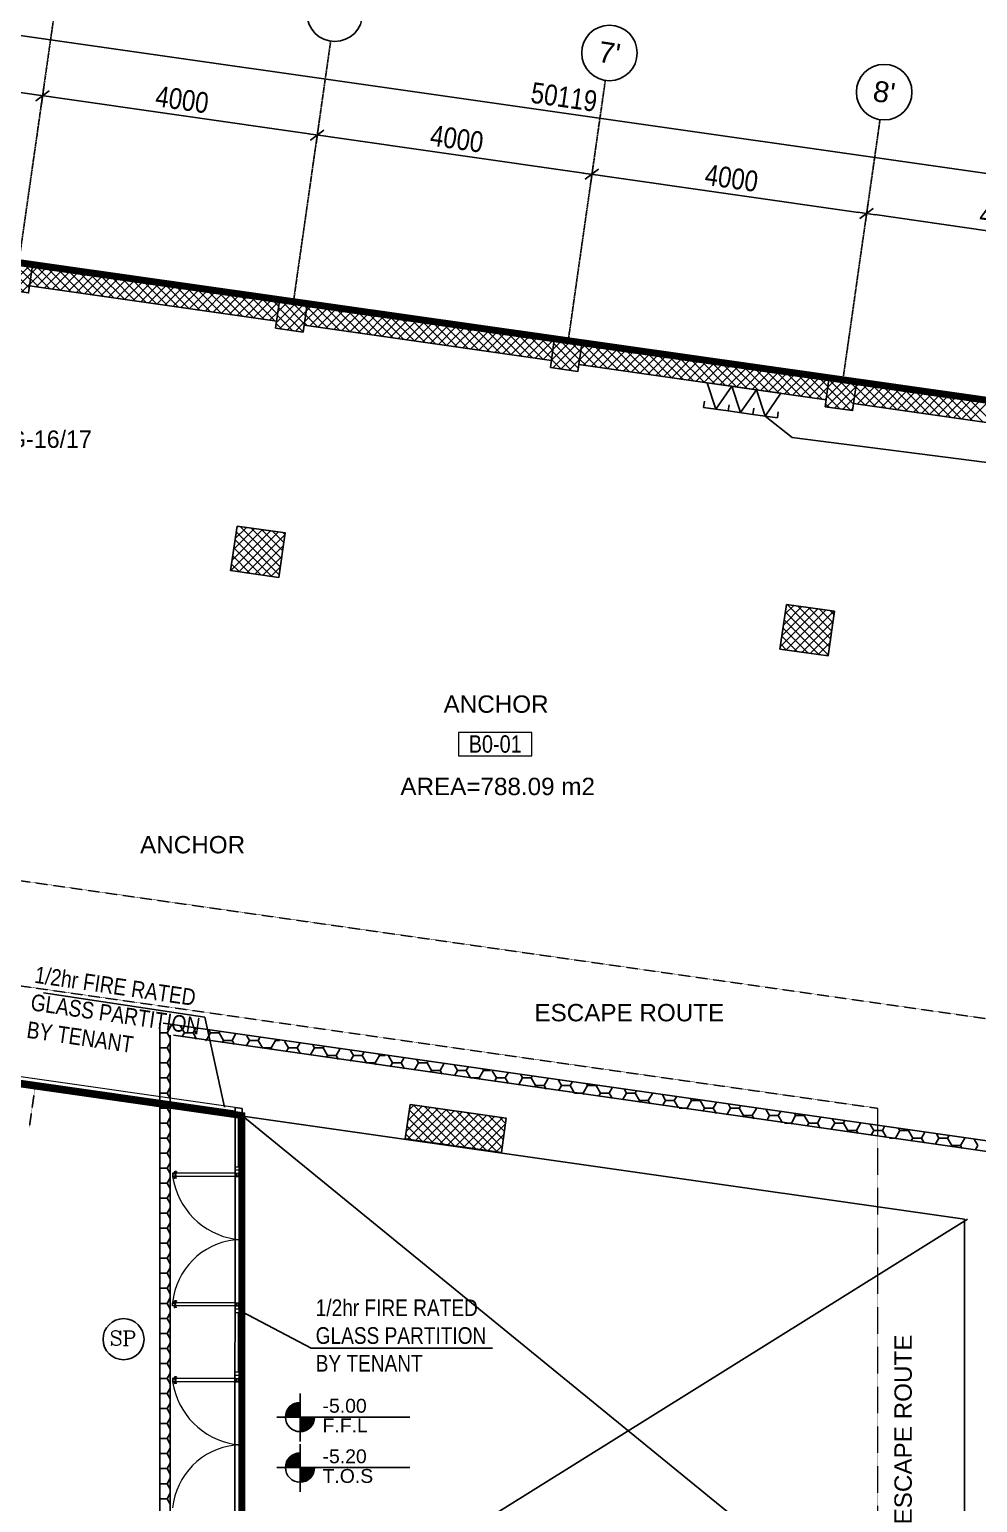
# Model space of a CAD drawing. Header units: inches. Extents: x 1217570 to 1674444, y 326920 to 480291.
# Drawn here: x 1534586 to 1548253, y 354179 to 375402 of the extents above; entities that cross this region are included whole.
import ezdxf
from ezdxf.enums import TextEntityAlignment as Align

# ---------------------------------------------------------------- set-up
doc = ezdxf.new("R2010")
doc.units = ezdxf.units.IN
doc.header["$MEASUREMENT"] = 0
for name, pattern in [('CENTER', [50.8, 31.75, -6.35, 6.35, -6.35]), ('DASHED2', [9.525, 6.35, -3.175]), ('DOT2', [3.175, 0, -3.175]), ('HIDDEN', [9.525, 6.35, -3.175])]:
    doc.linetypes.add(name, pattern=pattern)
for name, color, linetype in [('01- Low voltage', 7, 'Continuous'), ('Axis', 9, 'CENTER'), ('dim-axis', 254, 'Continuous'), ('FFNEW', 252, 'Continuous'), ('GLAZ', 4, 'Continuous'), ('PA', 31, 'Continuous'), ('S-COL', 210, 'Continuous'), ('S-WALL', 1, 'Continuous'), ('SHAFT', 7, 'Continuous'), ('STEEL', 5, 'Continuous'), ('TAXT', 3, 'Continuous'), ('TE-TX', 2, 'Continuous'), ('TECIR', 1, 'Continuous'), ('TEL', 211, 'Continuous'), ('Telephonw', 23, 'Continuous'), ('TEXT', 181, 'Continuous'), ('TV', 31, 'Continuous'), ('TV SYSTEM', 4, 'Continuous')]:
    doc.layers.add(name, color=color, linetype=linetype)
for name, color, linetype, lineweight in [('A-Aroom', 3, 'Continuous', 18), ('A-GLASS', 4, 'Continuous', 5), ('A-HATCH CONCRETE', 254, 'Continuous', 5), ('A-LEASING LINE', 7, 'DASHED2', 9), ('A-LEASING NUMBER', 130, 'Continuous', 9), ('escape route', 8, 'HIDDEN', 15)]:
    doc.layers.add(name, color=color, linetype=linetype, lineweight=lineweight)
doc.styles.add('ARIAL', font='ARIALN.TTF')
doc.styles.add('M1', font='multplno.shx', dxfattribs={"height": 0.2})
doc.styles.add('romance', font='romanc.shx')
doc.styles.add('style1', font='arial.ttf')
doc.dimstyles.new('DIM-100', dxfattribs={"dimscale": 150, "dimtxt": 2, "dimasz": 1, "dimexe": 0.75, "dimexo": 1, "dimgap": 0.5, "dimtad": 1, "dimdec": 0, "dimzin": 11, "dimdsep": 46, "dimtxsty": 'ARIAL', "dimblk": 'R', "dimcen": 2.5, "dimdle": 1, "dimclrd": 256, "dimclre": 256, "dimclrt": 256, "dimazin": 0, "dimtfac": 1, "dimtdec": 0, "dimtix": 1, "dimtmove": 2, "dimatfit": 3, "dimldrblk": 'R', "dimtolj": 1, "dimtzin": 3, "dimlwd": -1, "dimlwe": 13, "dimarcsym": 0})
pattern_1 = [(45, (1341716.94, 266100.535), (-66.29126, 66.29126), []), (135, (1341716.94, 266100.535), (-66.29126, -66.29126), [])]
pattern_2 = [(45, (1341716.31, 266100.535), (-66.29126, 66.29126), []), (135, (1341716.31, 266100.535), (-66.29126, -66.29126), [])]

# ---------------------------------------------------------------- blocks, each defined once
blk = doc.blocks.new('R')
for p, q in [((-1.05, 0), (1.05, 0)), ((0, -1.05), (0, 1.05))]:
    blk.add_line(p, q)
at = {"color": 4, "lineweight": 13}
blk.add_line((-0.71, -0.71), (0.71, 0.71), dxfattribs=at)
blk = doc.blocks.new('*D147')
at = {"layer": 'Defpoints', "color": 0, "transparency": 16777216}
for p in [(1438420, 597346), (1438420, 597346), (1434244, 596396)]:
    blk.add_point(p, dxfattribs=at)
at = {"layer": 'dim-axis', "color": 251, "linetype": 'DOT2', "lineweight": 13, "transparency": 16777216}
for p, q in [((1434265, 596544), (1434476, 598023)), ((1438441, 597494), (1438436, 597457))]:
    blk.add_line(p, q, dxfattribs=at)
at = {"layer": 'dim-axis', "color": 251, "transparency": 16777216}
blk.add_line((1434579, 597894), (1438301, 597363), dxfattribs=at)
at = {"layer": 'dim-axis', "color": 251, "transparency": 16777216, "xscale": 120, "yscale": 120, "zscale": 120}
for p, rotation in [((1434460, 597911), 171.8736112541112), ((1438420, 597346), 351.8736112541112)]:
    blk.add_blockref('R', p, dxfattribs=dict(at, rotation=rotation))
at = {"layer": 'dim-axis', "color": 251, "transparency": 16777216, "insert": (1436472, 597854), "char_height": 300, "attachment_point": 5, "rotation": 351.8736, "style": 'ARIAL'}
blk.add_mtext('\\A1;4000', dxfattribs=at)
blk = doc.blocks.new('*D148')
at = {"layer": 'Defpoints', "color": 0, "transparency": 16777216}
for p in [(1438420, 597346), (1442380, 596781), (1442380, 596780)]:
    blk.add_point(p, dxfattribs=at)
at = {"layer": 'dim-axis', "color": 251, "linetype": 'DOT2', "lineweight": 13, "transparency": 16777216}
for p, q in [((1438441, 597494), (1438436, 597457)), ((1442359, 596632), (1442364, 596669))]:
    blk.add_line(p, q, dxfattribs=at)
at = {"layer": 'dim-axis', "color": 251, "transparency": 16777216}
blk.add_line((1438539, 597329), (1442261, 596797), dxfattribs=at)
at = {"layer": 'dim-axis', "color": 251, "transparency": 16777216, "xscale": 120, "yscale": 120, "zscale": 120}
for p, rotation in [((1438420, 597346), 171.8736112541112), ((1442380, 596780), 351.8736112541112)]:
    blk.add_blockref('R', p, dxfattribs=dict(at, rotation=rotation))
at = {"layer": 'dim-axis', "color": 251, "transparency": 16777216, "insert": (1440432, 597289), "char_height": 300, "attachment_point": 5, "rotation": 351.8736, "style": 'ARIAL'}
blk.add_mtext('\\A1;4000', dxfattribs=at)
blk = doc.blocks.new('*D149')
at = {"layer": 'Defpoints', "color": 0, "transparency": 16777216}
for p in [(1446339, 596215), (1446339, 596215), (1442163, 595265)]:
    blk.add_point(p, dxfattribs=at)
at = {"layer": 'dim-axis', "color": 251, "linetype": 'DOT2', "lineweight": 13, "transparency": 16777216}
for p, q in [((1442185, 595414), (1442396, 596892)), ((1446318, 596067), (1446323, 596104))]:
    blk.add_line(p, q, dxfattribs=at)
at = {"layer": 'dim-axis', "color": 251, "transparency": 16777216}
blk.add_line((1442499, 596763), (1446221, 596232), dxfattribs=at)
at = {"layer": 'dim-axis', "color": 251, "transparency": 16777216, "xscale": 120, "yscale": 120, "zscale": 120}
for p, rotation in [((1442380, 596780), 171.8736112541112), ((1446339, 596215), 351.8736112541112)]:
    blk.add_blockref('R', p, dxfattribs=dict(at, rotation=rotation))
at = {"layer": 'dim-axis', "color": 251, "transparency": 16777216, "insert": (1444392, 596724), "char_height": 300, "attachment_point": 5, "rotation": 351.8736, "style": 'ARIAL'}
blk.add_mtext('\\A1;4000', dxfattribs=at)
blk = doc.blocks.new('*D156')
at = {"layer": 'Defpoints', "color": 0, "transparency": 16777216}
for p in [(1420642, 597441), (1470715, 593565), (1470260, 590370)]:
    blk.add_point(p, dxfattribs=at)
at = {"layer": 'dim-axis', "color": 251, "linetype": 'DOT2', "lineweight": 13, "transparency": 16777216}
for p, q in [((1420663, 597590), (1421113, 600748)), ((1470281, 590519), (1470731, 593676))]:
    blk.add_line(p, q, dxfattribs=at)
at = {"layer": 'dim-axis', "color": 251, "transparency": 16777216}
blk.add_line((1421216, 600619), (1470596, 593582), dxfattribs=at)
at = {"layer": 'dim-axis', "color": 251, "transparency": 16777216, "xscale": 120, "yscale": 120, "zscale": 120}
for p, rotation in [((1421097, 600636), 171.8890881608404), ((1470715, 593565), 351.8890881608405)]:
    blk.add_blockref('R', p, dxfattribs=dict(at, rotation=rotation))
at = {"layer": 'dim-axis', "color": 251, "transparency": 16777216, "insert": (1445938, 597327), "char_height": 300, "attachment_point": 5, "rotation": 351.8891, "style": 'ARIAL'}
blk.add_mtext('\\A1;50119', dxfattribs=at)
blk = doc.blocks.new('*D189')
at = {"layer": 'Defpoints', "color": 0, "transparency": 16777216}
for p in [(1450492, 597002), (1446339, 596215), (1450299, 595650)]:
    blk.add_point(p, dxfattribs=at)
at = {"layer": 'dim-axis', "color": 251, "linetype": 'DOT2', "lineweight": 13, "transparency": 16777216}
for p, q in [((1450471, 596853), (1450283, 595538)), ((1446318, 596067), (1446323, 596104))]:
    blk.add_line(p, q, dxfattribs=at)
at = {"layer": 'dim-axis', "color": 251, "transparency": 16777216}
blk.add_line((1446458, 596198), (1450180, 595666), dxfattribs=at)
at = {"layer": 'dim-axis', "color": 251, "transparency": 16777216, "xscale": 120, "yscale": 120, "zscale": 120}
for p, rotation in [((1446339, 596215), 171.8736112541112), ((1450299, 595650), 351.8736112541112)]:
    blk.add_blockref('R', p, dxfattribs=dict(at, rotation=rotation))
at = {"layer": 'dim-axis', "color": 251, "transparency": 16777216, "insert": (1448352, 596158), "char_height": 300, "attachment_point": 5, "rotation": 351.8736, "style": 'ARIAL'}
blk.add_mtext('\\A1;4000', dxfattribs=at)
blk = doc.blocks.new('*D188')
at = {"layer": 'Defpoints', "color": 0, "transparency": 16777216}
for p in [(1450492, 597002), (1454452, 596437), (1454259, 595084)]:
    blk.add_point(p, dxfattribs=at)
at = {"layer": 'dim-axis', "color": 251, "linetype": 'DOT2', "lineweight": 13, "transparency": 16777216}
for p, q in [((1450471, 596853), (1450283, 595538)), ((1454431, 596288), (1454243, 594973))]:
    blk.add_line(p, q, dxfattribs=at)
at = {"layer": 'dim-axis', "color": 251, "transparency": 16777216}
blk.add_line((1450418, 595633), (1454140, 595101), dxfattribs=at)
at = {"layer": 'dim-axis', "color": 251, "transparency": 16777216, "xscale": 120, "yscale": 120, "zscale": 120}
for p, rotation in [((1450299, 595650), 171.8736112541112), ((1454259, 595084), 351.8736112541112)]:
    blk.add_blockref('R', p, dxfattribs=dict(at, rotation=rotation))
at = {"layer": 'dim-axis', "color": 251, "transparency": 16777216, "insert": (1452311, 595593), "char_height": 300, "attachment_point": 5, "rotation": 351.8736, "style": 'ARIAL'}
blk.add_mtext('\\A1;4000', dxfattribs=at)
blk = doc.blocks.new('SDGTFHHD')
at = {"color": 254, "linetype": 'Continuous', "ltscale": 100}
blk.add_lwpolyline([(1385707, 721237), (1385707, 726940), (1385507, 726937), (1383958, 726937), (1383958, 732937), (1380097, 732937), (1380097, 739738), (1381100, 739591), (1381134, 739788), (1381678, 743600), (1382721, 750905), (1382763, 751202), (1347098, 756262), (1346331, 744553), (1368108, 741445), (1368106, 734887), (1367208, 734887), (1367208, 734687), (1367208, 731437), (1359158, 731437), (1359158, 731237), (1359158, 721237), (1385707, 721237)], dxfattribs=at)
at = {"layer": 'A-GLASS', "color": 254}
for p, q in [((1368108, 741445), (1363731, 742070)), ((1368108, 740694), (1368108, 741445)), ((1368158, 740694), (1368158, 741438)), ((1368208, 740694), (1368208, 741431)), ((1368108, 737737), (1368108, 738594)), ((1368158, 737737), (1368158, 738594)), ((1368208, 737737), (1368208, 738594))]:
    blk.add_line(p, q, dxfattribs=at)
at = {"layer": 'A-GLASS', "color": 254, "ltscale": 0.5}
for p, q in [((1367253, 740599), (1367208, 740599)), ((1367208, 740599), (1367208, 740553)), ((1367253, 740553), (1367208, 740553)), ((1367213, 740594), (1367249, 740594)), ((1367213, 740594), (1367213, 740558)), ((1367213, 740558), (1367249, 740558)), ((1367228, 740599), (1367228, 740612)), ((1367228, 740553), (1367228, 740539)), ((1367235, 740599), (1367235, 740612)), ((1367235, 740553), (1367235, 740539)), ((1367265, 740624), (1367240, 740624)), ((1367265, 740617), (1367240, 740617)), ((1367240, 740585), (1367249, 740585)), ((1367240, 740585), (1367240, 740580)), ((1367253, 740580), (1367240, 740580)), ((1367240, 740571), (1367240, 740567)), ((1367253, 740571), (1367240, 740571)), ((1367240, 740567), (1367249, 740567)), ((1367265, 740535), (1367240, 740535)), ((1367265, 740528), (1367240, 740528)), ((1367244, 740580), (1367244, 740571)), ((1367249, 740594), (1367249, 740585)), ((1367249, 740567), (1367249, 740558)), ((1367253, 740599), (1367253, 740580)), ((1368117, 740599), (1367253, 740599)), ((1367253, 740571), (1367253, 740553)), ((1368117, 740553), (1367253, 740553)), ((1367265, 740624), (1367265, 740617)), ((1367265, 740528), (1367265, 740535)), ((1368117, 740599), (1368117, 740580)), ((1368117, 740599), (1368163, 740599)), ((1368117, 740580), (1368131, 740580)), ((1368117, 740571), (1368117, 740553)), ((1368117, 740571), (1368131, 740571)), ((1368117, 740553), (1368163, 740553)), ((1368158, 740594), (1368122, 740594)), ((1368122, 740594), (1368122, 740585)), ((1368131, 740585), (1368122, 740585)), ((1368131, 740567), (1368122, 740567)), ((1368122, 740567), (1368122, 740558)), ((1368158, 740558), (1368122, 740558)), ((1368126, 740580), (1368126, 740571)), ((1368131, 740585), (1368131, 740580)), ((1368131, 740571), (1368131, 740567)), ((1368158, 740594), (1368158, 740558)), ((1368163, 740644), (1368208, 740644)), ((1368163, 740644), (1368163, 740599)), ((1368163, 740599), (1368163, 740553)), ((1368163, 740599), (1368208, 740599)), ((1368167, 740603), (1368167, 740639)), ((1368167, 740639), (1368203, 740639)), ((1368167, 740603), (1368203, 740603)), ((1368203, 740603), (1368203, 740639)), ((1368208, 740644), (1368208, 740599)), ((1367253, 738735), (1367208, 738735)), ((1367208, 738689), (1367208, 738735)), ((1367253, 738689), (1367208, 738689)), ((1367213, 738730), (1367249, 738730)), ((1367213, 738694), (1367213, 738730)), ((1367213, 738694), (1367249, 738694)), ((1367228, 738735), (1367228, 738749)), ((1367228, 738689), (1367228, 738676)), ((1367235, 738735), (1367235, 738749)), ((1367235, 738689), (1367235, 738676)), ((1367265, 738760), (1367240, 738760)), ((1367265, 738753), (1367240, 738753)), ((1367240, 738721), (1367249, 738721)), ((1367240, 738717), (1367240, 738721)), ((1367253, 738717), (1367240, 738717)), ((1367240, 738703), (1367240, 738708)), ((1367253, 738708), (1367240, 738708)), ((1367240, 738703), (1367249, 738703)), ((1367265, 738671), (1367240, 738671)), ((1367265, 738664), (1367240, 738664)), ((1367244, 738708), (1367244, 738717)), ((1367249, 738721), (1367249, 738730)), ((1367249, 738694), (1367249, 738703)), ((1367253, 738717), (1367253, 738735)), ((1368117, 738735), (1367253, 738735)), ((1367253, 738689), (1367253, 738708)), ((1368117, 738689), (1367253, 738689)), ((1367265, 738760), (1367265, 738753)), ((1367265, 738664), (1367265, 738671)), ((1368117, 738717), (1368117, 738735)), ((1368117, 738735), (1368163, 738735)), ((1368117, 738717), (1368131, 738717)), ((1368117, 738689), (1368117, 738708)), ((1368117, 738708), (1368131, 738708)), ((1368117, 738689), (1368163, 738689)), ((1368158, 738730), (1368122, 738730)), ((1368122, 738721), (1368122, 738730)), ((1368131, 738721), (1368122, 738721)), ((1368122, 738694), (1368122, 738703)), ((1368131, 738703), (1368122, 738703)), ((1368158, 738694), (1368122, 738694)), ((1368126, 738708), (1368126, 738717)), ((1368131, 738717), (1368131, 738721)), ((1368131, 738703), (1368131, 738708)), ((1368158, 738694), (1368158, 738730)), ((1368163, 738689), (1368163, 738735)), ((1368163, 738644), (1368163, 738689)), ((1368163, 738689), (1368208, 738689)), ((1368163, 738644), (1368208, 738644)), ((1368167, 738685), (1368167, 738649)), ((1368167, 738685), (1368203, 738685)), ((1368167, 738649), (1368203, 738649)), ((1368203, 738685), (1368203, 738649)), ((1368208, 738644), (1368208, 738689)), ((1367253, 737641), (1367208, 737641)), ((1367208, 737641), (1367208, 737596)), ((1367253, 737596), (1367208, 737596)), ((1367212, 737637), (1367249, 737637)), ((1367212, 737637), (1367212, 737601)), ((1367212, 737601), (1367249, 737601)), ((1367228, 737641), (1367228, 737655)), ((1367228, 737596), (1367228, 737582)), ((1367235, 737641), (1367235, 737655)), ((1367235, 737596), (1367235, 737582)), ((1367265, 737666), (1367240, 737666)), ((1367265, 737660), (1367240, 737660)), ((1367240, 737628), (1367249, 737628)), ((1367240, 737628), (1367240, 737623)), ((1367253, 737623), (1367240, 737623)), ((1367240, 737614), (1367240, 737610)), ((1367253, 737614), (1367240, 737614)), ((1367240, 737610), (1367249, 737610)), ((1367265, 737578), (1367240, 737578)), ((1367265, 737571), (1367240, 737571)), ((1367244, 737623), (1367244, 737614)), ((1367249, 737637), (1367249, 737628)), ((1367249, 737610), (1367249, 737601)), ((1367253, 737641), (1367253, 737623)), ((1368117, 737641), (1367253, 737641)), ((1367253, 737614), (1367253, 737596)), ((1368117, 737596), (1367253, 737596)), ((1367265, 737666), (1367265, 737660)), ((1367265, 737571), (1367265, 737578)), ((1368117, 737641), (1368117, 737623)), ((1368117, 737641), (1368162, 737641)), ((1368117, 737623), (1368131, 737623)), ((1368117, 737614), (1368117, 737596)), ((1368117, 737614), (1368131, 737614)), ((1368117, 737596), (1368162, 737596)), ((1368158, 737637), (1368122, 737637)), ((1368122, 737637), (1368122, 737628)), ((1368131, 737628), (1368122, 737628)), ((1368131, 737610), (1368122, 737610)), ((1368122, 737610), (1368122, 737601)), ((1368158, 737601), (1368122, 737601)), ((1368126, 737623), (1368126, 737614)), ((1368131, 737628), (1368131, 737623)), ((1368131, 737614), (1368131, 737610)), ((1368158, 737637), (1368158, 737601)), ((1368162, 737687), (1368208, 737687)), ((1368162, 737687), (1368162, 737641)), ((1368162, 737641), (1368162, 737596)), ((1368162, 737641), (1368208, 737641)), ((1368167, 737646), (1368167, 737682)), ((1368167, 737682), (1368203, 737682)), ((1368167, 737646), (1368203, 737646)), ((1368203, 737646), (1368203, 737682)), ((1368208, 737687), (1368208, 737641))]:
    blk.add_line(p, q, dxfattribs=at)
at = {"layer": 'A-GLASS', "color": 254}
for points in [[(1368108, 740694), (1368208, 740694), (1368208, 740644), (1368108, 740644)], [(1368108, 738594), (1368208, 738594), (1368208, 738644), (1368108, 738644)], [(1368108, 737737), (1368208, 737737), (1368208, 737687), (1368108, 737687)]]:
    blk.add_lwpolyline(points, close=True, dxfattribs=at)
at = {"layer": 'A-GLASS', "color": 254, "ltscale": 0.5}
for centre in [(1368159, 740603), (1368159, 738685), (1368159, 737645)]:
    blk.add_circle(centre, 3.98, dxfattribs=at)
for centre, radius, start, end in [((1368271, 740713), 1075, 188.5645, 261.2718), ((1367240, 740612), 11.4, 90.0242, 179.9752), ((1367240, 740539), 11.4, 180.0248, 269.9758), ((1367240, 740612), 4.55, 90.0242, 179.9752), ((1367240, 740539), 4.55, 180.0248, 269.9758), ((1368215, 738633), 1013, 96.114, 174.2163), ((1367240, 738749), 11.4, 90.0242, 179.9752), ((1367240, 738676), 11.4, 180.0248, 269.9758), ((1367240, 738749), 4.55, 90.0242, 179.9752), ((1367240, 738676), 4.55, 180.0248, 269.9758), ((1368271, 737756), 1075, 188.5645, 261.2303), ((1367240, 737655), 11.4, 90.0242, 179.9752), ((1367240, 737582), 11.4, 180.0248, 269.9758), ((1367240, 737655), 4.55, 90.0242, 179.9752), ((1367240, 737582), 4.55, 180.0248, 269.9758), ((1368215, 735676), 1013, 96.1577, 174.2163)]:
    blk.add_arc(centre, radius, start, end, dxfattribs=at)
at = {"layer": 'GLAZ', "color": 254}
blk.add_lwpolyline([(1368158, 741438), (1368108, 741445)], dxfattribs=at)
at = {"layer": 'SHAFT', "color": 254, "linetype": 'HIDDEN', "ltscale": 0.5}
blk.add_line((1365227, 741855), (1353114, 742979), dxfattribs=at)
at = {"layer": 'STEEL', "color": 254, "linetype": 'HIDDEN', "ltscale": 0.5}
blk.add_line((1365142, 741262), (1365227, 741856), dxfattribs=at)
blk = doc.blocks.new('SEDRGFE')
at = {"layer": 'A-HATCH CONCRETE'}
h = blk.add_hatch(dxfattribs=at)
h.set_pattern_fill('ANSI37', color=250, scale=750)
h.set_pattern_definition(pattern_2)
h.paths.add_polyline_path([(1368837, 706691), (1369233, 706634), (1369289, 707030), (1368893, 707087)])
h = blk.add_hatch(dxfattribs=at)
h.set_pattern_fill('ANSI37', color=250, scale=750)
h.set_pattern_definition(pattern_2)
h.paths.add_polyline_path([(1372796, 706126), (1373192, 706069), (1373249, 706465), (1372853, 706522)])
h = blk.add_hatch(dxfattribs=at)
h.set_pattern_fill('ANSI37', color=250, scale=750)
h.set_pattern_definition(pattern_2)
h.paths.add_polyline_path([(1376756, 705560), (1377152, 705504), (1377209, 705900), (1376813, 705956)])
h = blk.add_hatch(dxfattribs=at)
h.set_pattern_fill('ANSI37', color=250, scale=750)
h.set_pattern_definition(pattern_2)
h.paths.add_polyline_path([(1380716, 704995), (1381112, 704939), (1381168, 705335), (1380772, 705391)])
h = blk.add_hatch(dxfattribs=at)
h.set_pattern_fill('ANSI37', color=250, scale=750)
h.set_pattern_definition(pattern_1)
h.paths.add_polyline_path([(1372239, 703276), (1372147, 702633), (1372840, 702534), (1372932, 703178)])
h = blk.add_hatch(dxfattribs=at)
h.set_pattern_fill('ANSI37', color=250, scale=750)
h.set_pattern_definition(pattern_1)
h.paths.add_polyline_path([(1380158, 702146), (1380066, 701503), (1380759, 701404), (1380851, 702047)])
h = blk.add_hatch(dxfattribs=at)
h.set_pattern_fill('ANSI37', color=250, scale=750)
h.set_pattern_definition(pattern_1)
h.paths.add_polyline_path([(1376051, 694248), (1376121, 694743), (1374735, 694941), (1374665, 694446)])
at = {"layer": 'TEXT', "ltscale": 0.5}
h = blk.add_hatch(dxfattribs=at)
h.set_pattern_fill('ANSI31', color=250, scale=0.8)
h.set_pattern_definition([(45, (291155.52672, 100864.8709), (-0.070710678119, 0.070710678119), [])])
h.paths.add_polyline_path([(1373147, 690648, 0.414214), (1372937, 690438), (1373147, 690438)])
h.paths.add_polyline_path([(1373357, 690438), (1373147, 690438), (1373147, 690229, 0.414214)])
h = blk.add_hatch(dxfattribs=at)
h.set_pattern_fill('ANSI31', color=250, scale=0.8)
h.set_pattern_definition([(45, (291155.52672, 100136.4709), (-0.070710678119, 0.070710678119), [])])
h.paths.add_polyline_path([(1373147, 689920, 0.414214), (1372937, 689710), (1373147, 689710)])
h.paths.add_polyline_path([(1373357, 689710), (1373147, 689710), (1373147, 689500, 0.414214)])
at = {"color": 250, "linetype": 'Continuous', "ltscale": 100}
blk.add_lwpolyline([(1389810, 674588), (1389810, 680290), (1389610, 680288), (1388060, 680288), (1388060, 686288), (1384200, 686288), (1384200, 693089), (1385203, 692942), (1385236, 693139), (1385780, 696950), (1386823, 704256), (1386865, 704553), (1351200, 709613), (1350434, 697904), (1372211, 694796), (1372209, 688237), (1371310, 688237), (1371310, 688038), (1371310, 684788), (1363260, 684788), (1363260, 684588), (1363260, 674588), (1389810, 674588)], dxfattribs=at)
at = {"layer": 'A-GLASS', "color": 250}
for p, q in [((1372311, 694883), (1367848, 695520)), ((1372311, 694782), (1367833, 695421)), ((1372211, 694846), (1367890, 695463)), ((1372211, 694045), (1372211, 694796)), ((1372261, 694045), (1372261, 694789)), ((1372311, 694045), (1372311, 694782)), ((1372211, 691088), (1372211, 691945)), ((1372261, 691088), (1372261, 691945)), ((1372311, 691088), (1372311, 691945))]:
    blk.add_line(p, q, dxfattribs=at)
at = {"layer": 'A-GLASS', "color": 250, "ltscale": 0.5}
for p, q in [((1372220, 693949), (1372210, 693949)), ((1372220, 693904), (1372210, 693904)), ((1372220, 693949), (1372220, 693931)), ((1372220, 693949), (1372265, 693949)), ((1372220, 693931), (1372233, 693931)), ((1372220, 693922), (1372220, 693904)), ((1372220, 693922), (1372233, 693922)), ((1372220, 693904), (1372265, 693904)), ((1372261, 693945), (1372224, 693945)), ((1372224, 693945), (1372224, 693936)), ((1372233, 693936), (1372224, 693936)), ((1372233, 693917), (1372224, 693917)), ((1372224, 693917), (1372224, 693908)), ((1372261, 693908), (1372224, 693908)), ((1372229, 693931), (1372229, 693922)), ((1372233, 693936), (1372233, 693931)), ((1372233, 693922), (1372233, 693917)), ((1372261, 693945), (1372261, 693908)), ((1372265, 693995), (1372311, 693995)), ((1372265, 693995), (1372265, 693949)), ((1372265, 693949), (1372265, 693904)), ((1372265, 693949), (1372311, 693949)), ((1372270, 693954), (1372270, 693990)), ((1372270, 693990), (1372306, 693990)), ((1372270, 693954), (1372306, 693954)), ((1372306, 693954), (1372306, 693990)), ((1372311, 693995), (1372311, 693949)), ((1372220, 692086), (1372210, 692086)), ((1372220, 692067), (1372220, 692086)), ((1372220, 692086), (1372265, 692086)), ((1372265, 692040), (1372265, 692086)), ((1372220, 692040), (1372210, 692040)), ((1372220, 692067), (1372233, 692067)), ((1372220, 692040), (1372220, 692058)), ((1372220, 692058), (1372233, 692058)), ((1372220, 692040), (1372265, 692040)), ((1372261, 692081), (1372224, 692081)), ((1372224, 692072), (1372224, 692081)), ((1372233, 692072), (1372224, 692072)), ((1372224, 692045), (1372224, 692054)), ((1372233, 692054), (1372224, 692054)), ((1372261, 692045), (1372224, 692045)), ((1372229, 692058), (1372229, 692067)), ((1372233, 692067), (1372233, 692072)), ((1372233, 692054), (1372233, 692058)), ((1372261, 692045), (1372261, 692081)), ((1372265, 691995), (1372265, 692040)), ((1372265, 692040), (1372311, 692040)), ((1372265, 691995), (1372311, 691995)), ((1372270, 692036), (1372270, 691999)), ((1372270, 692036), (1372306, 692036)), ((1372270, 691999), (1372306, 691999)), ((1372306, 692036), (1372306, 691999)), ((1372311, 691995), (1372311, 692040)), ((1372265, 691038), (1372311, 691038)), ((1372265, 691038), (1372265, 690992)), ((1372270, 690997), (1372270, 691033)), ((1372270, 691033), (1372306, 691033)), ((1372306, 690997), (1372306, 691033)), ((1372311, 691038), (1372311, 690992)), ((1372220, 690992), (1372210, 690992)), ((1372220, 690947), (1372210, 690947)), ((1372220, 690992), (1372220, 690974)), ((1372220, 690992), (1372265, 690992)), ((1372220, 690974), (1372233, 690974)), ((1372220, 690965), (1372220, 690947)), ((1372220, 690965), (1372233, 690965)), ((1372220, 690947), (1372265, 690947)), ((1372261, 690988), (1372224, 690988)), ((1372224, 690988), (1372224, 690978)), ((1372233, 690978), (1372224, 690978)), ((1372233, 690960), (1372224, 690960)), ((1372224, 690960), (1372224, 690951)), ((1372261, 690951), (1372224, 690951)), ((1372229, 690974), (1372229, 690965)), ((1372233, 690978), (1372233, 690974)), ((1372233, 690965), (1372233, 690960)), ((1372261, 690988), (1372261, 690951)), ((1372265, 690992), (1372265, 690947)), ((1372265, 690992), (1372311, 690992)), ((1372270, 690997), (1372306, 690997))]:
    blk.add_line(p, q, dxfattribs=at)
at = {"layer": 'A-GLASS', "color": 250}
for points in [[(1372211, 694045), (1372311, 694045), (1372311, 693995), (1372211, 693995)], [(1372211, 691945), (1372311, 691945), (1372311, 691995), (1372211, 691995)], [(1372211, 691088), (1372311, 691088), (1372311, 691038), (1372211, 691038)]]:
    blk.add_lwpolyline(points, close=True, dxfattribs=at)
at = {"layer": 'A-GLASS', "color": 250, "ltscale": 0.5}
for centre in [(1372261, 693953), (1372261, 692036), (1372261, 690996)]:
    blk.add_circle(centre, 3.98, dxfattribs=at)
for centre, radius, start, end in [((1372373, 694064), 1075, 261.2718, 264.2305), ((1372318, 691983), 1013, 92.9889, 96.114), ((1372373, 691107), 1075, 261.2303, 264.2305), ((1372318, 689026), 1013, 92.9889, 96.1577)]:
    blk.add_arc(centre, radius, start, end, dxfattribs=at)
at = {"layer": 'A-HATCH CONCRETE', "color": 250, "linetype": 'Continuous'}
for p, q in [((1369251, 706762), (1369492, 707002)), ((1369259, 707035), (1369260, 707036)), ((1369274, 706917), (1369376, 707019)), ((1369539, 706693), (1369279, 706953)), ((1369693, 706671), (1369340, 707024)), ((1369343, 706721), (1369608, 706986)), ((1369459, 706704), (1369724, 706969)), ((1369848, 706649), (1369495, 707002)), ((1369575, 706688), (1369840, 706953)), ((1370003, 706626), (1369649, 706980)), ((1370157, 706604), (1369804, 706958)), ((1369384, 706715), (1369262, 706837)), ((1369691, 706671), (1369956, 706936)), ((1369807, 706654), (1370072, 706920)), ((1369923, 706638), (1370188, 706903)), ((1370312, 706582), (1369959, 706936)), ((1370039, 706621), (1370304, 706887)), ((1370467, 706560), (1370113, 706914)), ((1370155, 706605), (1370420, 706870)), ((1370621, 706538), (1370268, 706892)), ((1370271, 706588), (1370536, 706853)), ((1370387, 706572), (1370652, 706837)), ((1370776, 706516), (1370423, 706870)), ((1370503, 706555), (1370768, 706820)), ((1370931, 706494), (1370577, 706848)), ((1370619, 706539), (1370884, 706804)), ((1371085, 706472), (1370732, 706825)), ((1370735, 706522), (1371000, 706787)), ((1370851, 706505), (1371116, 706771)), ((1371240, 706450), (1370887, 706803)), ((1370967, 706489), (1371232, 706754)), ((1371395, 706428), (1371041, 706781)), ((1371083, 706472), (1371348, 706738)), ((1371549, 706406), (1371196, 706759)), ((1371704, 706384), (1371351, 706737)), ((1371199, 706456), (1371464, 706721)), ((1371315, 706439), (1371580, 706704)), ((1371431, 706423), (1371696, 706688)), ((1371859, 706362), (1371505, 706715)), ((1371547, 706406), (1371812, 706671)), ((1372013, 706340), (1371660, 706693)), ((1371663, 706390), (1371928, 706655)), ((1371779, 706373), (1372044, 706638)), ((1372168, 706317), (1371814, 706671)), ((1371895, 706356), (1372160, 706622)), ((1372323, 706295), (1371969, 706649)), ((1372011, 706340), (1372276, 706605)), ((1372477, 706273), (1372124, 706627)), ((1372127, 706323), (1372392, 706588)), ((1372243, 706307), (1372508, 706572)), ((1372632, 706251), (1372278, 706605)), ((1372359, 706290), (1372624, 706555)), ((1372787, 706229), (1372433, 706583)), ((1372475, 706274), (1372740, 706539)), ((1372825, 706323), (1372588, 706561)), ((1372591, 706257), (1372853, 706519)), ((1372842, 706439), (1372742, 706539)), ((1372855, 706521), (1372856, 706522)), ((1372707, 706240), (1372831, 706364)), ((1372898, 706515), (1372897, 706516)), ((1372971, 706505), (1372972, 706506)), ((1373053, 706493), (1373052, 706494)), ((1373087, 706488), (1373088, 706489)), ((1373203, 706472), (1373204, 706473)), ((1373208, 706471), (1373206, 706472)), ((1373214, 706217), (1373437, 706439)), ((1373405, 706141), (1373228, 706318)), ((1373236, 706372), (1373321, 706456)), ((1373560, 706119), (1373245, 706434)), ((1373287, 706158), (1373553, 706423)), ((1373715, 706097), (1373361, 706450)), ((1373403, 706141), (1373669, 706406)), ((1373869, 706075), (1373516, 706428)), ((1373519, 706125), (1373785, 706390)), ((1373635, 706108), (1373901, 706373)), ((1374024, 706053), (1373670, 706406)), ((1373751, 706091), (1374017, 706357)), ((1374178, 706031), (1373825, 706384)), ((1373867, 706075), (1374133, 706340)), ((1374333, 706008), (1373980, 706362)), ((1373983, 706058), (1374249, 706324)), ((1374100, 706042), (1374365, 706307)), ((1374488, 705986), (1374134, 706340)), ((1374642, 705964), (1374289, 706318)), ((1373251, 706163), (1373212, 706202)), ((1374216, 706025), (1374481, 706290)), ((1374332, 706009), (1374597, 706274)), ((1374797, 705942), (1374444, 706296)), ((1374448, 705992), (1374713, 706257)), ((1374564, 705976), (1374829, 706241)), ((1374952, 705920), (1374598, 706274)), ((1374680, 705959), (1374945, 706224)), ((1375106, 705898), (1374753, 706252)), ((1374796, 705942), (1375061, 706208)), ((1375261, 705876), (1374908, 706229)), ((1374912, 705926), (1375177, 706191)), ((1375028, 705909), (1375293, 706174)), ((1375416, 705854), (1375062, 706207)), ((1375144, 705893), (1375409, 706158)), ((1375570, 705832), (1375217, 706185)), ((1375260, 705876), (1375525, 706141)), ((1375725, 705810), (1375372, 706163)), ((1375376, 705860), (1375641, 706125)), ((1375492, 705843), (1375757, 706108)), ((1375880, 705788), (1375526, 706141)), ((1376034, 705766), (1375681, 706119)), ((1376189, 705744), (1375836, 706097)), ((1375608, 705827), (1375873, 706092)), ((1375724, 705810), (1375989, 706075)), ((1375840, 705793), (1376105, 706059)), ((1375956, 705777), (1376221, 706042)), ((1376344, 705721), (1375990, 706075)), ((1376072, 705760), (1376337, 706025)), ((1376498, 705699), (1376145, 706053)), ((1376188, 705744), (1376453, 706009)), ((1376653, 705677), (1376299, 706031)), ((1376304, 705727), (1376569, 705992)), ((1376420, 705711), (1376685, 705976)), ((1376775, 705688), (1376454, 706009)), ((1376536, 705694), (1376801, 705959)), ((1376791, 705804), (1376609, 705987)), ((1376808, 705920), (1376763, 705965)), ((1376916, 705942), (1376917, 705943)), ((1376920, 705941), (1376918, 705943)), ((1377032, 705925), (1377033, 705926)), ((1377074, 705919), (1377073, 705920)), ((1377148, 705908), (1377149, 705910)), ((1377199, 705826), (1377265, 705893)), ((1377581, 705545), (1377227, 705898)), ((1376652, 705677), (1376794, 705819)), ((1377177, 705672), (1377381, 705876)), ((1377272, 705589), (1377178, 705682)), ((1377426, 705567), (1377195, 705798)), ((1377232, 705595), (1377497, 705860)), ((1377348, 705578), (1377613, 705843)), ((1377736, 705523), (1377382, 705876)), ((1377464, 705562), (1377729, 705827)), ((1377890, 705501), (1377537, 705854)), ((1377580, 705545), (1377845, 705810)), ((1378045, 705479), (1377691, 705832)), ((1377696, 705528), (1377961, 705794)), ((1377812, 705512), (1378077, 705777)), ((1378200, 705457), (1377846, 705810)), ((1377928, 705495), (1378193, 705761)), ((1378354, 705435), (1378001, 705788)), ((1378044, 705479), (1378309, 705744)), ((1378509, 705412), (1378155, 705766)), ((1378160, 705462), (1378426, 705727)), ((1378276, 705446), (1378542, 705711)), ((1378664, 705390), (1378310, 705744)), ((1378392, 705429), (1378658, 705694)), ((1378818, 705368), (1378465, 705722)), ((1378508, 705413), (1378774, 705678)), ((1378973, 705346), (1378619, 705700)), ((1379127, 705324), (1378774, 705678)), ((1376768, 705661), (1376772, 705664)), ((1378624, 705396), (1378890, 705661)), ((1378740, 705379), (1379006, 705645)), ((1378856, 705363), (1379122, 705628)), ((1379282, 705302), (1378929, 705656)), ((1378972, 705346), (1379238, 705611)), ((1379437, 705280), (1379083, 705634)), ((1379089, 705330), (1379354, 705595)), ((1379205, 705313), (1379470, 705578)), ((1379591, 705258), (1379238, 705611)), ((1379321, 705297), (1379586, 705562)), ((1379746, 705236), (1379393, 705589)), ((1379437, 705280), (1379702, 705545)), ((1379901, 705214), (1379547, 705567)), ((1379553, 705263), (1379818, 705529)), ((1379669, 705247), (1379934, 705512)), ((1380055, 705192), (1379702, 705545)), ((1379785, 705230), (1380050, 705496)), ((1380210, 705170), (1379857, 705523)), ((1379901, 705214), (1380166, 705479)), ((1380365, 705148), (1380011, 705501)), ((1380017, 705197), (1380282, 705462)), ((1380519, 705126), (1380166, 705479)), ((1380674, 705103), (1380321, 705457)), ((1380133, 705181), (1380398, 705446)), ((1380249, 705164), (1380514, 705429)), ((1380365, 705148), (1380630, 705413)), ((1380741, 705169), (1380475, 705435)), ((1380481, 705131), (1380746, 705396)), ((1380597, 705114), (1380756, 705274)), ((1380758, 705285), (1380630, 705413)), ((1380786, 705389), (1380785, 705391)), ((1380861, 705379), (1380862, 705380)), ((1380941, 705367), (1380939, 705369)), ((1380977, 705362), (1380978, 705363)), ((1381093, 705345), (1381094, 705347)), ((1381095, 705345), (1381094, 705347)), ((1381139, 705127), (1381326, 705313)), ((1381161, 705281), (1381210, 705330)), ((1381447, 704993), (1381161, 705279)), ((1381177, 705032), (1381442, 705297)), ((1381602, 704971), (1381248, 705324)), ((1381293, 705015), (1381558, 705280)), ((1381757, 704949), (1381403, 705302)), ((1381409, 704999), (1381674, 705264)), ((1381525, 704982), (1381790, 705247)), ((1381911, 704927), (1381558, 705280)), ((1382066, 704905), (1381712, 705258)), ((1380713, 705098), (1380734, 705119)), ((1381138, 705037), (1381128, 705047)), ((1381293, 705015), (1381145, 705163)), ((1381641, 704965), (1381906, 705231)), ((1381757, 704949), (1382022, 705214)), ((1382221, 704883), (1381867, 705236)), ((1381873, 704932), (1382138, 705197)), ((1381989, 704916), (1382254, 705181)), ((1382375, 704861), (1382022, 705214)), ((1382105, 704899), (1382370, 705164)), ((1382530, 704839), (1382176, 705192)), ((1382221, 704883), (1382486, 705148)), ((1382685, 704816), (1382331, 705170)), ((1382337, 704866), (1382602, 705131)), ((1382453, 704850), (1382718, 705115)), ((1382839, 704794), (1382486, 705148)), ((1382569, 704833), (1382834, 705098)), ((1382994, 704772), (1382640, 705126)), ((1382685, 704816), (1382950, 705082)), ((1383149, 704750), (1382795, 705104)), ((1382801, 704800), (1383066, 705065))]:
    blk.add_line(p, q, dxfattribs=at)
at = {"layer": 'escape route', "color": 250, "ltscale": 0.5}
for p, q in [((1351543, 700675), (1385420, 695840)), ((1352816, 698978), (1381475, 694888)), ((1381475, 683734), (1381475, 694888))]:
    blk.add_line(p, q, dxfattribs=at)
at = {"layer": 'GLAZ', "color": 250}
blk.add_lwpolyline([(1372261, 694789), (1372211, 694796), (1372211, 694897), (1372311, 694883), (1372311, 694782)], dxfattribs=at)
at = {"layer": 'S-COL', "color": 250}
for points in [[(1368837, 706691), (1369233, 706634), (1369289, 707030), (1368893, 707087)], [(1372796, 706126), (1373192, 706069), (1373249, 706465), (1372853, 706522)], [(1376756, 705560), (1377152, 705504), (1377209, 705900), (1376813, 705956)], [(1380716, 704995), (1381112, 704939), (1381168, 705335), (1380772, 705391)], [(1372239, 703276), (1372147, 702633), (1372840, 702534), (1372932, 703178)], [(1380158, 702146), (1380066, 701503), (1380759, 701404), (1380851, 702047)], [(1376051, 694248), (1376121, 694743), (1374735, 694941), (1374665, 694446)]]:
    blk.add_lwpolyline(points, close=True, dxfattribs=at)
at = {"layer": 'S-WALL', "color": 250}
for points in [[(1386861, 704523), (1351200, 709613)], [(1372811, 706226), (1369247, 706734)], [(1376771, 705660), (1373207, 706169)], [(1380731, 705095), (1377167, 705604)], [(1384691, 704530), (1381126, 705039)]]:
    blk.add_lwpolyline(points, dxfattribs=at)
at = {"layer": 'SHAFT', "color": 250}
for p, q in [((1372325, 694772), (1382725, 686287)), ((1382767, 693289), (1371536, 686290))]:
    blk.add_line(p, q, dxfattribs=at)
blk.add_lwpolyline([(1371460, 688137), (1371460, 686290), (1382725, 686287), (1382725, 693288), (1372325, 694772), (1372325, 688138), (1371536, 688138), (1371536, 688137)], dxfattribs=at)
at = {"layer": 'TAXT', "color": 250, "ltscale": 100}
for p, q in [((1369450, 696551), (1371776, 696199)), ((1371776, 696199), (1372060, 694904)), ((1372311, 691954), (1373310, 691430))]:
    blk.add_line(p, q, dxfattribs=at)
blk.add_lwpolyline([(1373310, 691430), (1375924, 691430)], dxfattribs=at)
at = {"layer": 'TEXT', "color": 250, "ltscale": 0.5}
for p, q in [((1373147, 690776), (1373147, 690088)), ((1372813, 690438), (1374731, 690438)), ((1373147, 690047), (1373147, 689360)), ((1372813, 689710), (1374731, 689710))]:
    blk.add_line(p, q, dxfattribs=at)
for centre in [(1373147, 690438), (1373147, 689710)]:
    blk.add_arc(centre, 210, 90, 0, dxfattribs=at)
at = {"layer": 'TAXT', "color": 250, "ltscale": 100, "insert": (1369345, 696934), "char_height": 240, "width": 2569.66, "attachment_point": 1, "rotation": 351.7483, "style": 'ARIAL'}
blk.add_mtext('1/2hr FIRE RATED GLASS PARTITION\\PBY TENANT', dxfattribs=at)
at = {"layer": 'TAXT', "color": 250, "ltscale": 100, "insert": (1373373, 692133), "char_height": 240, "width": 2569.66, "attachment_point": 1, "style": 'ARIAL'}
blk.add_mtext('1/2hr FIRE RATED GLASS PARTITION\\PBY TENANT', dxfattribs=at)
at = {"layer": 'TEXT', "color": 250, "ltscale": 0.5, "style": 'style1'}
for s, height, p in [('ANCHOR ', 250, (1370842, 698560)), ('ESCAPE ROUTE', 250, (1376526, 696140)), ('-5.00', 200, (1373472, 690501)), ('F.F.L', 200, (1373472, 690218)), ('-5.20', 200, (1373472, 689773)), ('T.O.S', 200, (1373472, 689490))]:
    blk.add_text(s, height=height, dxfattribs=at).set_placement(p)
blk.add_text('ESCAPE ROUTE', height=250, rotation=90, dxfattribs=at).set_placement((1381966, 688891))
blk = doc.blocks.new('LEASING')
at = {"layer": 'A-LEASING NUMBER'}
blk.add_lwpolyline([(0, 0), (1057, 0), (1057, 336), (0, 336)], close=True, dxfattribs=at)
at = {"layer": 'A-LEASING NUMBER', "style": 'ARIAL'}
blk.add_attdef('4TH-01', text='', height=250, dxfattribs=at).set_placement((530, 170), align=Align.MIDDLE_CENTER)
blk = doc.blocks.new('A$C7D3F12E1')
at = {"layer": 'TV', "color": 2, "style": 'M1'}
blk.add_text('TO SWITCHER-G-16/17', height=250, dxfattribs=at).set_placement((11726, 26515))
blk = doc.blocks.new('TEL')
at = {"layer": 'TEL'}
for p, q in [((2191, 13788), (2551, 13610)), ((2191, 13788), (2193, 13430)), ((2193, 13430), (2551, 13610)), ((2550, 13790), (2460, 13789)), ((2550, 13790), (2551, 13431)), ((2193, 13430), (2552, 13252)), ((2193, 13430), (2195, 13071)), ((2551, 13431), (2462, 13431)), ((2551, 13431), (2462, 13431)), ((2551, 13431), (2553, 13073)), ((2195, 13071), (2552, 13252)), ((2195, 13071), (2554, 12894)), ((2195, 13071), (2196, 12713)), ((2553, 13073), (2463, 13073)), ((2553, 13073), (2463, 13073)), ((2553, 13073), (2555, 12715)), ((2196, 12713), (2554, 12894)), ((2555, 12715), (2465, 12714))]:
    blk.add_line(p, q, dxfattribs=at)
blk = doc.blocks.new('A$C18244DA6')
at = {"layer": 'TECIR'}
for p, q in [((25090, 26971), (25480, 26662)), ((25480, 26662), (31523, 25890))]:
    blk.add_line(p, q, dxfattribs=at)
at = {"layer": 'A-Aroom', "rotation": 261.6088691467374}
blk.add_blockref('TEL', (11998, 31481), dxfattribs=at)
blk = doc.blocks.new('A$C6EA330D3')
at = {"layer": 'TE-TX', "linetype": 'Continuous'}
for p, q in [((19919, 20986), (19981, 21095)), ((19981, 21095), (19978, 21101)), ((19981, 21095), (20021, 21095)), ((20169, 20986), (20114, 21081)), ((20294, 20986), (20331, 21050)), ((20544, 20986), (20523, 21023)), ((19814, 20986), (19919, 20986)), ((19964, 20908), (19919, 20986)), ((19919, 20770), (19964, 20848)), ((20134, 20927), (20169, 20986)), ((20169, 20986), (20294, 20986)), ((20346, 20897), (20294, 20986)), ((20475, 20878), (20481, 20878)), ((20481, 20878), (20544, 20986)), ((20482, 20877), (20481, 20878)), ((20544, 20986), (20669, 20986)), ((20669, 20986), (20677, 21001)), ((20731, 20878), (20669, 20986)), ((20712, 20844), (20731, 20878)), ((20731, 20878), (20856, 20878)), ((20856, 20878), (20908, 20968)), ((20891, 20819), (20856, 20878)), ((21058, 20795), (21106, 20878)), ((21106, 20878), (21067, 20946)), ((21106, 20878), (21231, 20878)), ((21231, 20878), (21255, 20919)), ((21294, 20770), (21231, 20878)), ((21419, 20770), (21481, 20878)), ((21481, 20878), (21476, 20887)), ((21481, 20878), (21541, 20878)), ((21669, 20770), (21612, 20868)), ((21794, 20770), (21832, 20837)), ((22044, 20770), (22021, 20810)), ((19814, 20770), (19919, 20770)), ((19964, 20691), (19919, 20770)), ((19919, 20553), (19964, 20632)), ((21289, 20762), (21294, 20770)), ((21294, 20770), (21419, 20770)), ((21435, 20741), (21419, 20770)), ((21636, 20712), (21669, 20770)), ((21669, 20770), (21794, 20770)), ((21844, 20683), (21794, 20770)), ((21982, 20663), (22044, 20770)), ((22044, 20770), (22169, 20770)), ((22169, 20770), (22179, 20787)), ((22231, 20662), (22169, 20770)), ((22213, 20630), (22231, 20662)), ((22231, 20662), (22356, 20662)), ((22356, 20662), (22410, 20754)), ((22389, 20605), (22356, 20662)), ((22560, 20581), (22606, 20662)), ((22606, 20662), (22565, 20732)), ((22606, 20662), (22731, 20662)), ((22731, 20662), (22756, 20705)), ((22794, 20553), (22731, 20662)), ((22919, 20553), (22981, 20662)), ((22981, 20662), (22974, 20674)), ((22981, 20662), (23062, 20662)), ((23169, 20553), (23110, 20655)), ((23294, 20553), (23334, 20623)), ((23544, 20553), (23519, 20597)), ((19814, 20553), (19919, 20553)), ((19964, 20475), (19919, 20553)), ((19919, 20337), (19964, 20415)), ((22791, 20548), (22794, 20553)), ((22794, 20553), (22919, 20553)), ((22934, 20527), (22919, 20553)), ((23137, 20498), (23169, 20553)), ((23169, 20553), (23294, 20553)), ((23343, 20469), (23294, 20553)), ((23483, 20449), (23544, 20553)), ((23544, 20553), (23669, 20553)), ((23669, 20553), (23680, 20574)), ((23731, 20445), (23669, 20553)), ((23714, 20416), (23731, 20445)), ((23731, 20445), (23856, 20445)), ((23856, 20445), (23911, 20541)), ((23887, 20391), (23856, 20445)), ((24061, 20366), (24106, 20445)), ((24106, 20445), (24064, 20519)), ((24106, 20445), (24231, 20445)), ((24231, 20445), (24258, 20491)), ((24294, 20337), (24231, 20445)), ((24419, 20337), (24481, 20445)), ((24481, 20445), (24472, 20461)), ((24481, 20445), (24583, 20445)), ((24669, 20337), (24608, 20441)), ((24794, 20337), (24836, 20409)), ((25044, 20337), (25017, 20383)), ((19814, 20337), (19919, 20337)), ((19964, 20258), (19919, 20337)), ((19919, 20120), (19964, 20199)), ((24292, 20333), (24294, 20337)), ((24294, 20337), (24419, 20337)), ((24432, 20313), (24419, 20337)), ((24638, 20284), (24669, 20337)), ((24669, 20337), (24794, 20337)), ((24841, 20255), (24794, 20337)), ((24985, 20234), (25044, 20337)), ((25044, 20337), (25169, 20337)), ((25169, 20337), (25182, 20360)), ((25231, 20229), (25169, 20337)), ((25216, 20202), (25231, 20229)), ((25231, 20229), (25356, 20229)), ((25356, 20229), (25413, 20327)), ((25386, 20177), (25356, 20229)), ((25606, 20229), (25562, 20306)), ((25562, 20152), (25606, 20229)), ((25606, 20229), (25731, 20229)), ((25731, 20229), (25760, 20278)), ((25794, 20120), (25731, 20229)), ((25919, 20120), (25981, 20229)), ((25981, 20229), (25970, 20248)), ((25981, 20229), (26103, 20229)), ((26169, 20120), (26107, 20228)), ((26294, 20120), (26337, 20195)), ((26544, 20120), (26515, 20170)), ((19814, 20120), (19919, 20120)), ((19964, 20042), (19919, 20120)), ((19919, 19904), (19964, 19982)), ((25793, 20119), (25794, 20120)), ((25794, 20120), (25919, 20120)), ((25931, 20099), (25919, 20120)), ((26140, 20070), (26169, 20120)), ((26169, 20120), (26294, 20120)), ((26340, 20041), (26294, 20120)), ((26486, 20020), (26544, 20120)), ((26544, 20120), (26669, 20120)), ((26669, 20120), (26684, 20146)), ((26731, 20012), (26669, 20120)), ((26717, 19987), (26731, 20012)), ((26731, 20012), (26856, 20012)), ((26856, 20012), (26915, 20113)), ((26884, 19963), (26856, 20012)), ((27106, 20012), (27060, 20092)), ((27063, 19938), (27106, 20012)), ((27106, 20012), (27231, 20012)), ((27231, 20012), (27261, 20064)), ((27293, 19905), (27231, 20012)), ((27419, 19904), (27481, 20012)), ((27481, 20012), (27468, 20034)), ((27481, 20012), (27606, 20012)), ((27606, 20012), (27608, 20014)), ((27669, 19904), (27606, 20012)), ((27794, 19904), (27839, 19982)), ((28044, 19904), (28013, 19957)), ((19814, 19904), (19919, 19904)), ((19964, 19825), (19919, 19904)), ((19919, 19687), (19964, 19766)), ((27302, 19904), (27419, 19904)), ((27429, 19886), (27419, 19904)), ((27641, 19855), (27669, 19904)), ((27669, 19904), (27794, 19904)), ((27838, 19827), (27794, 19904)), ((27987, 19806), (28044, 19904)), ((28044, 19904), (28169, 19904)), ((28169, 19904), (28185, 19932)), ((28231, 19796), (28169, 19904)), ((28218, 19773), (28231, 19796)), ((28231, 19796), (28356, 19796)), ((28356, 19796), (28416, 19899)), ((28383, 19749), (28356, 19796)), ((28606, 19796), (28558, 19879)), ((28565, 19724), (28606, 19796)), ((28606, 19796), (28731, 19796)), ((28731, 19796), (28763, 19850)), ((28792, 19691), (28731, 19796)), ((28919, 19687), (28981, 19796)), ((28981, 19796), (28967, 19821)), ((28981, 19796), (29106, 19796)), ((29106, 19796), (29109, 19801)), ((29169, 19687), (29106, 19796)), ((29294, 19687), (29340, 19768)), ((29544, 19687), (29511, 19743)), ((19814, 19687), (19919, 19687)), ((19964, 19609), (19919, 19687)), ((19919, 19471), (19964, 19549)), ((28819, 19687), (28919, 19687)), ((28928, 19672), (28919, 19687)), ((29142, 19641), (29169, 19687)), ((29169, 19687), (29294, 19687)), ((29336, 19613), (29294, 19687)), ((29489, 19592), (29544, 19687)), ((29544, 19687), (29669, 19687)), ((29669, 19687), (29687, 19718)), ((29731, 19579), (29669, 19687)), ((29720, 19559), (29731, 19579)), ((29731, 19579), (29856, 19579)), ((29856, 19579), (29918, 19686)), ((29881, 19536), (29856, 19579)), ((30106, 19579), (30056, 19666)), ((30066, 19509), (30106, 19579)), ((30106, 19579), (30231, 19579)), ((30231, 19579), (30264, 19636)), ((30290, 19477), (30231, 19579)), ((30419, 19471), (30481, 19579)), ((30481, 19579), (30465, 19608)), ((30481, 19579), (30606, 19579)), ((30606, 19579), (30611, 19587)), ((30669, 19471), (30606, 19579)), ((30794, 19471), (30842, 19554)), ((31044, 19471), (31010, 19530)), ((19814, 19471), (19919, 19471)), ((19964, 19392), (19919, 19471)), ((19919, 19254), (19964, 19333)), ((30336, 19471), (30419, 19471)), ((30426, 19458), (30419, 19471)), ((30643, 19427), (30669, 19471)), ((30669, 19471), (30794, 19471)), ((30835, 19400), (30794, 19471)), ((30990, 19377), (31044, 19471)), ((31044, 19471), (31169, 19471)), ((31169, 19471), (31188, 19505)), ((31231, 19363), (31169, 19471)), ((31221, 19344), (31231, 19363)), ((31231, 19363), (31356, 19363)), ((31356, 19363), (31419, 19471)), ((31380, 19322), (31356, 19363)), ((31419, 19471), (31418, 19472)), ((31419, 19471), (31426, 19471)), ((31606, 19363), (31554, 19453)), ((31567, 19295), (31606, 19363)), ((19814, 19254), (19919, 19254)), ((19964, 19176), (19919, 19254)), ((19919, 19038), (19964, 19116)), ((19814, 19038), (19919, 19038)), ((19964, 18959), (19919, 19038)), ((19919, 18821), (19964, 18900)), ((19814, 18821), (19919, 18821)), ((19964, 18743), (19919, 18821)), ((19919, 18605), (19964, 18683)), ((19814, 18605), (19919, 18605)), ((19964, 18526), (19919, 18605)), ((19919, 18388), (19964, 18467)), ((19814, 18388), (19919, 18388)), ((19964, 18310), (19919, 18388)), ((19814, 18172), (19919, 18172)), ((19919, 18172), (19964, 18250)), ((19964, 18093), (19919, 18172)), ((19814, 17955), (19919, 17955)), ((19919, 17955), (19964, 18034)), ((19964, 17877), (19919, 17955)), ((19814, 17739), (19919, 17739)), ((19919, 17739), (19964, 17817)), ((19964, 17660), (19919, 17739)), ((19814, 17522), (19919, 17522)), ((19919, 17522), (19964, 17601)), ((19964, 17444), (19919, 17522)), ((19814, 17306), (19919, 17306)), ((19919, 17306), (19964, 17384)), ((19964, 17227), (19919, 17306)), ((19814, 17089), (19919, 17089)), ((19919, 17089), (19964, 17168)), ((19964, 17011), (19919, 17089)), ((19814, 16873), (19919, 16873)), ((19919, 16873), (19964, 16951)), ((19964, 16794), (19919, 16873)), ((19814, 16656), (19919, 16656)), ((19919, 16656), (19964, 16735)), ((19964, 16578), (19919, 16656)), ((19814, 16440), (19919, 16440)), ((19919, 16440), (19964, 16518)), ((19964, 16361), (19919, 16440)), ((19814, 16223), (19919, 16223)), ((19919, 16223), (19964, 16302)), ((19964, 16145), (19919, 16223)), ((19814, 16007), (19919, 16007)), ((19919, 16007), (19964, 16085)), ((19964, 15928), (19919, 16007)), ((19814, 15790), (19919, 15790)), ((19919, 15790), (19964, 15869)), ((19964, 15712), (19919, 15790)), ((19814, 15574), (19919, 15574)), ((19919, 15574), (19964, 15652)), ((19964, 15495), (19919, 15574)), ((19814, 15357), (19919, 15357)), ((19919, 15357), (19964, 15436)), ((19964, 15279), (19919, 15357)), ((19814, 15141), (19919, 15141)), ((19919, 15141), (19964, 15219)), ((19964, 15062), (19919, 15141)), ((19814, 14924), (19919, 14924)), ((19919, 14924), (19964, 15003)), ((19964, 14846), (19919, 14924)), ((19814, 14708), (19919, 14708)), ((19919, 14708), (19964, 14786)), ((19964, 14629), (19919, 14708)), ((19814, 14491), (19919, 14491)), ((19919, 14491), (19964, 14570)), ((19964, 14413), (19919, 14491)), ((19814, 14275), (19919, 14275)), ((19919, 14275), (19964, 14353)), ((19964, 14196), (19919, 14275))]:
    blk.add_line(p, q, dxfattribs=at)
at = {"layer": 'TEL', "linetype": 'ByBlock', "ltscale": 10}
for p, q in [((19814, 10284), (19814, 21124)), ((19864, 21124), (34015, 19104)), ((19964, 10284), (19964, 20951)), ((20014, 20951), (33994, 18956))]:
    blk.add_line(p, q, dxfattribs=at)
blk = doc.blocks.new('FA01')
at = {"layer": 'PA', "color": 252}
blk.add_circle((12204, 380287), 296, dxfattribs=at)
at = {"layer": 'PA', "color": 252, "style": 'romance'}
blk.add_text('SP', height=213.8, dxfattribs=at).set_placement((12003, 380194))
blk = doc.blocks.new('A$C1E6F456C')
at = {"layer": 'PA'}
blk.add_blockref('FA01', (3638, -367264), dxfattribs=at)
blk = doc.blocks.new('SGSR')
at = {"layer": 'Axis', "color": 254, "ltscale": 0.5}
for p, q in [((1438075.2, 594930.6), (1438613, 598697.5)), ((1442034.9, 594365.5), (1442572.8, 598132.4)), ((1445994.7, 593800.3), (1446532.5, 597567.2)), ((1449954.6, 593235.2), (1450492.3, 597001.9))]:
    blk.add_line(p, q, dxfattribs=at)
at = {"layer": 'Axis', "color": 254, "linetype": 'Continuous'}
for centre in [(1442632.5, 598527.9), (1446592.2, 597962.7), (1450552, 597397.6)]:
    blk.add_circle(centre, 400, dxfattribs=at)
at = {"layer": 'S-WALL', "color": 254}
blk.add_lwpolyline([(1417889.2, 562458.6), (1468019.2, 562458.6), (1469810.8, 590401.2), (1420184.3, 597484.1)], close=True, dxfattribs=at)
at = {"layer": 'Axis', "color": 254, "linetype": 'Continuous', "style": 'style1'}
for s, p in [("7'", (1446592.2, 597962.7)), ("8'", (1450552, 597397.6))]:
    blk.add_text(s, height=300, rotation=351.41133, dxfattribs=at).set_placement(p, align=Align.MIDDLE)
at = {"layer": 'dim-axis', "color": 254}
dim = blk.add_aligned_dim(p1=(1420641.6, 597441.4), p2=(1470259.6, 590370.1), distance=3227.1, dimstyle='DIM-100', override={"dimasz": 0.8, "dimclrd": 251, "dimclre": 251, "dimclrt": 251}, dxfattribs=at)
dim.commit()
dim.dimension.update_dxf_attribs({"geometry": '*D156', "text_midpoint": (1445938.1, 597326.5)})
for base, p1, p2, picture, middle in [((1438420, 597345.8), (1434243.9, 596395.8), (1438420, 597345.8), '*D147', (1436472.4, 597854.4)), ((1442379.7, 596780.4), (1438420, 597345.8), (1442379.7, 596780.6), '*D148', (1440432.1, 597289)), ((1446339.4, 596215), (1442163.4, 595265.2), (1446339.5, 596215.5), '*D149', (1444391.8, 596723.5)), ((1450299.2, 595649.5), (1446339.5, 596215.5), (1450492.3, 597001.9), '*D189', (1448351.6, 596158.1)), ((1454259.1, 595084.1), (1450492.3, 597001.9), (1454452.2, 596436.6), '*D188', (1452311.4, 595592.7))]:
    dim = blk.add_linear_dim(base=base, p1=p1, p2=p2, angle=171.87361, dimstyle='DIM-100', override={"dimasz": 0.8, "dimclrd": 251, "dimclre": 251, "dimclrt": 251}, dxfattribs=at)
    dim.commit()
    dim.dimension.update_dxf_attribs({"geometry": picture, "text_midpoint": middle})

msp = doc.modelspace()

# ---------------------------------------------------------------- linework, layer by layer
at = {"layer": 'A-LEASING LINE', "color": 6, "const_width": 100}
msp.add_lwpolyline([(1516540, 374585), (1515773, 362876), (1537649, 359754), (1537649, 353209), (1536749, 353210), (1536749, 349659), (1528699, 349659), (1528699, 339559), (1555049, 339559), (1555049, 345159), (1553299, 345159), (1553299, 351184), (1549438, 351184), (1549438, 358173), (1550462, 358026), (1551613, 366167), (1551620, 366166), (1552108, 369531), (1516540, 374585)], dxfattribs=at)

# ---------------------------------------------------------------- block references
at = {"layer": '01- Low voltage', "color": 252, "linetype": 'Continuous', "ltscale": 100}
msp.add_blockref('A$C6EA330D3', (1516650, 339959), dxfattribs=at)
at = {"layer": 'A-GLASS', "linetype": 'Continuous', "ltscale": 100}
msp.add_blockref('A$C1E6F456C', (1520100, 343509), dxfattribs=at)
at = {"layer": 'A-LEASING NUMBER'}
msp.add_blockref('LEASING', (1540770, 364937), dxfattribs=at).add_auto_attribs({'4TH-01': 'B0-01'})
at = {"layer": 'FFNEW', "color": 6, "linetype": 'Continuous'}
for name, p in [('SGSR', (96355, -222899)), ('SDGTFHHD', (169442, -381677)), ('SEDRGFE', (165339, -335028))]:
    msp.add_blockref(name, p, dxfattribs=at)
at = {"layer": 'Telephonw', "color": 252, "linetype": 'Continuous', "ltscale": 100}
msp.add_blockref('A$C18244DA6', (1520100, 342859), dxfattribs=at)
at = {"layer": 'TV SYSTEM', "color": 252, "linetype": 'Continuous', "ltscale": 100}
msp.add_blockref('A$C7D3F12E1', (1520100, 342859), dxfattribs=at)

# ---------------------------------------------------------------- texts
at = {"layer": 'TEXT', "ltscale": 0.5, "style": 'style1'}
for s, p in [('ANCHOR ', (1540556, 365557)), ('AREA=788.09 m2 ', (1539933, 364371))]:
    msp.add_text(s, height=250, dxfattribs=at).set_placement(p)

doc.saveas('drawing.dxf')
